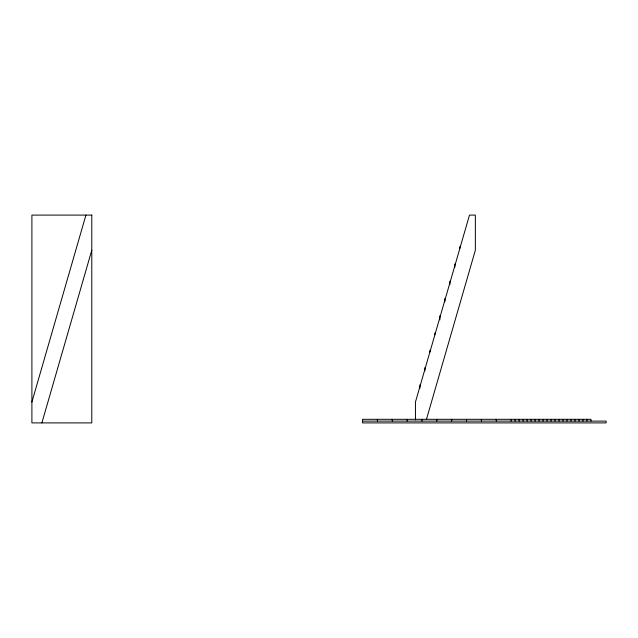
<?xml version="1.0" encoding="UTF-8"?>
<svg xmlns="http://www.w3.org/2000/svg" width="638" height="638" viewBox="0 0 638 638"><rect width="100%" height="100%" fill="white"/><g stroke="black" fill="none" stroke-linecap="round" stroke-linejoin="round"><path stroke-width="0.96" d="M31.9 402.044L85.931 215.094M41.885 422.906L91.784 250.232M426.535 419.086L475.342 250.232L475.342 215.094L469.48 215.094L415.45 402.044L415.45 419.924M362.559 421.112L606.1 421.112L606.1 422.906L362.559 422.906L362.559 419.31L590.971 419.31L590.971 421.112M586.976 419.31L586.976 421.112M582.988 419.31L582.988 421.112M578.993 419.31L578.993 421.112M575.005 419.31L575.005 421.112M571.01 419.31L571.01 421.112M567.015 419.31L567.015 421.112M563.027 419.31L563.027 421.112M559.032 419.31L559.032 421.112M555.036 419.31L555.036 421.112M551.049 419.31L551.049 421.112M547.053 419.31L547.053 421.112M543.066 419.31L543.066 421.112M539.07 419.31L539.07 421.112M535.075 419.31L535.075 421.112M531.087 419.31L531.087 421.112M527.092 419.31L527.092 421.112M523.096 419.31L523.096 421.112M519.109 419.31L519.109 421.112M515.113 419.31L515.113 421.112M511.118 419.31L511.118 421.112M496.268 419.31L496.268 421.112M481.411 419.31L481.411 421.112M466.553 419.31L466.553 421.112M459.846 246.635L459.846 248.429M454.862 263.901L454.862 267.298M451.696 419.31L451.696 421.112M449.87 281.175L449.87 284.564M444.877 298.44L444.877 301.83M439.885 315.706L439.885 319.901M436.839 419.31L436.839 421.112M434.893 332.972L434.893 334.767M429.908 350.238L429.908 352.04M424.916 367.512L424.916 370.901M421.981 419.31L421.981 421.112M419.924 384.778L419.924 388.167M407.124 419.31L407.124 421.112M392.266 419.31L392.266 421.112M377.409 419.31L377.409 421.112M91.784 215.094L31.9 215.094L31.9 422.906L91.784 422.906L91.784 215.094"/></g></svg>
